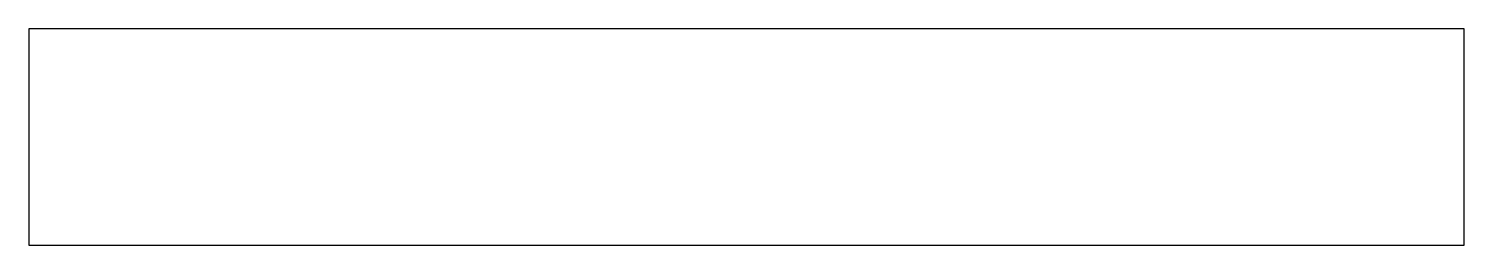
# Model space of a CAD drawing. Header units: metres. Extents: x -18.5 to 13.8, y -1.1 to 46.5.
# Drawn here: x -18.55 to 13.75, y 41.64 to 46.5 of the extents above.
import ezdxf

# ---------------------------------------------------------------- set-up
doc = ezdxf.new("R2010")
doc.units = ezdxf.units.M

msp = doc.modelspace()

# ---------------------------------------------------------------- linework, layer by layer
for p, q in [((-18.524, 46.5), (-18.55, 46.5)), ((-18.55, 46.5), (-18.55, 46.462)), ((-18.55, 46.462), (-18.55, 46.46)), ((-18.55, 46.46), (-18.55, 46.456)), ((-18.55, 46.456), (-18.55, 46.45)), ((-18.55, 46.45), (-18.55, 46.442)), ((-18.55, 46.442), (-18.55, 46.179)), ((-18.467, 46.5), (-18.524, 46.5)), ((-17.919, 46.5), (-18.467, 46.5)), ((-17.857, 46.5), (-17.919, 46.5)), ((-17.771, 46.5), (-17.857, 46.5)), ((-17.662, 46.5), (-17.771, 46.5)), ((-17.532, 46.5), (-17.662, 46.5)), ((-17.395, 46.5), (-17.532, 46.5)), ((-17.271, 46.5), (-17.395, 46.5)), ((-17.395, 46.5), (-17.395, 46.5)), ((-17.184, 46.5), (-17.271, 46.5)), ((-17.154, 46.5), (-17.184, 46.5)), ((10.093, 46.5), (-17.154, 46.5)), ((10.352, 46.5), (10.093, 46.5)), ((13.09, 46.5), (10.352, 46.5)), ((13.105, 46.5), (13.09, 46.5)), ((13.151, 46.5), (13.105, 46.5)), ((13.222, 46.5), (13.151, 46.5)), ((13.303, 46.5), (13.222, 46.5)), ((13.382, 46.5), (13.303, 46.5)), ((13.447, 46.5), (13.382, 46.5)), ((13.496, 46.5), (13.447, 46.5)), ((13.529, 46.5), (13.496, 46.5)), ((13.547, 46.5), (13.529, 46.5)), ((13.75, 46.5), (13.547, 46.5)), ((13.75, 46.179), (13.75, 46.5)), ((-18.55, 46.179), (-18.55, 41.968)), ((13.75, 42.907), (13.75, 46.179)), ((13.75, 41.641), (13.75, 42.907)), ((-18.55, 41.968), (-18.55, 41.641)), ((-18.55, 41.641), (4.664, 41.641)), ((4.664, 41.641), (13.75, 41.641))]:
    msp.add_line(p, q)

doc.saveas('drawing.dxf')
